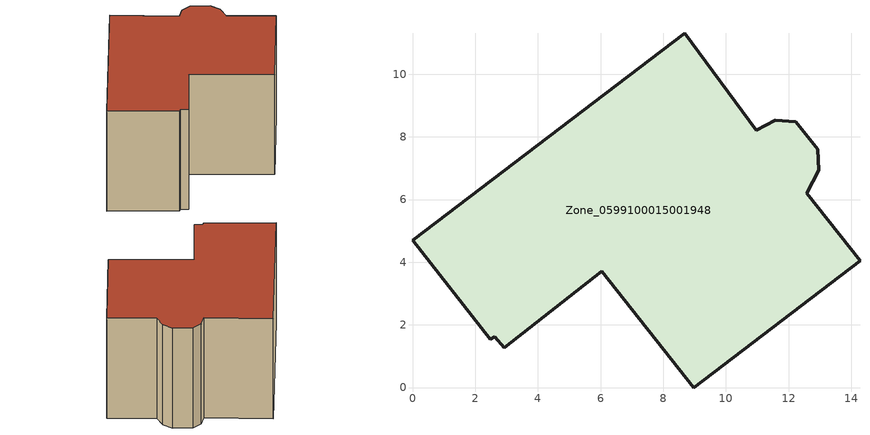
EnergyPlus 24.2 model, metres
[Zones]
Zone_0599100015001948
 floor ground (C_G): 2.62,1.63 2.49,1.54 0,4.7 8.68,11.3 10.97,8.22 11.57,8.53 12.23,8.48 12.93,7.6 12.96,6.94 12.58,6.2 14.28,4.05 8.97,0 6.04,3.71 2.93,1.27 z0.89
 wall outside (C_F): 12.96,6.94 12.93,7.6 12.23,8.48 11.57,8.53 10.97,8.22 8.68,11.3 0,4.7 2.49,1.54 2.62,1.63 2.93,1.27 6.04,3.71 8.97,0 14.28,4.05 12.58,6.2 12.96,6.94 z0.89:7.16
 roof outside (C_R): 2.49,1.54 2.62,1.63 2.93,1.27 6.04,3.71 8.97,0 14.28,4.05 12.58,6.2 12.96,6.94 12.93,7.6 12.23,8.48 11.57,8.53 10.97,8.22 8.68,11.3 0,4.7 z7.16
[BUILDING]
Pand.0599100015001948: North Axis=0; Terrain=City; Loads Convergence Tolerance Value=0.04; Temperature Convergence Tolerance Value=0.4; Solar Distribution=FullExterior; Maximum Number of Warmup Days=25; Minimum Number of Warmup Days=1
[Site:Location]
Rotterdam.The.Hague.AP_ZH_NLD Design_Conditions: Latitude=51.96; Longitude=4.45; Time Zone=1; Elevation=-4.5
[SITE:GROUNDTEMPERATURE:BUILDINGSURFACE]
18, 18, 18, 18, 18, 18, 18, 18, 18, 18, 18, 18
[MATERIAL] Thermal Absorptance=0.9; Solar Absorptance=0.7; Visible Absorptance=0.7
Name | Roughness | Thickness | Conductivity | Density | Specific Heat
G.TI.1975-1991 | MediumSmooth | 0.15 | 0.288461 | 540 | 1210
F.TI.1975-1991 | Rough | 0.3 | 0.230769 | 1920 | 840
R.TI.1975-1991 | MediumRough | 0.2 | 0.153846 | 1500 | 1000
[CONSTRUCTION]
C_G: G.TI.1975-1991
C_F: F.TI.1975-1991
C_R: R.TI.1975-1991
[ZONE]
Zone_0599100015001948: Type=1; Multiplier=1; Ceiling Height=Autocalculate; Volume=Autocalculate; Floor Area=autocalculate; Part of Total Floor Area=Yes
[ZONEINFILTRATION:DESIGNFLOWRATE]
Infil_Zone_0599100015001948: Zone or ZoneList or Space or SpaceList=Zone_0599100015001948; Schedule=AlwaysOn; Design Flow Rate Calculation Method=Flow/Area; Flow Rate per Floor Area=0.003; Constant Term Coefficient=1; Temperature Term Coefficient=0; Velocity Term Coefficient=0; Velocity Squared Term Coefficient=0
[HVACTEMPLATE:ZONE:IDEALLOADSAIRSYSTEM]
Zone_0599100015001948: Maximum Heating Supply Air Temperature=50; Minimum Cooling Supply Air Temperature=13; Maximum Heating Supply Air Humidity Ratio=0.0156; Minimum Cooling Supply Air Humidity Ratio=0.0077; Heating Limit=NoLimit; Cooling Limit=NoLimit; Dehumidification Control Type=ConstantSensibleHeatRatio; Cooling Sensible Heat Ratio=0.7; Dehumidification Setpoint=60; Humidification Control Type=None; Humidification Setpoint=30; Outdoor Air Method=None; Outdoor Air Flow Rate per Person=0.00944; Outdoor Air Flow Rate per Zone Floor Area=0; Outdoor Air Flow Rate per Zone=0; Demand Controlled Ventilation Type=None; Outdoor Air Economizer Type=NoEconomizer; Heat Recovery Type=None; Sensible Heat Recovery Effectiveness=0.7; Latent Heat Recovery Effectiveness=0.65
[ZONECONTROL:THERMOSTAT]
ThermostatControl_Zone_0599100015001948: Zone or ZoneList=Zone_0599100015001948; Control Type Schedule=DualSetpointControlType; Control 1=Thermostat_Zone_0599100015001948; Temperature Difference Between Cutout And Setpoint=0
[THERMOSTATSETPOINT:DUALSETPOINT]
Thermostat_Zone_0599100015001948: Heating Setpoint Temperature Schedule=HeatingSetpoint_Zone_0599100015001948; Cooling Setpoint Temperature Schedule=CoolingSetpoint_Zone_0599100015001948
[SCHEDULE:COMPACT]
HeatingSetpoint_Zone_0599100015001948: Through: 12/31, For: AllDays, Until: 24:00, 21
CoolingSetpoint_Zone_0599100015001948: Through: 12/31, For: AllDays, Until: 24:00, 24
DualSetpointControlType: Through: 12/31, For: AllDays, Until: 24:00, 4
AlwaysOn: Through: 12/31, For: AllDays, Until: 24:00, 1
